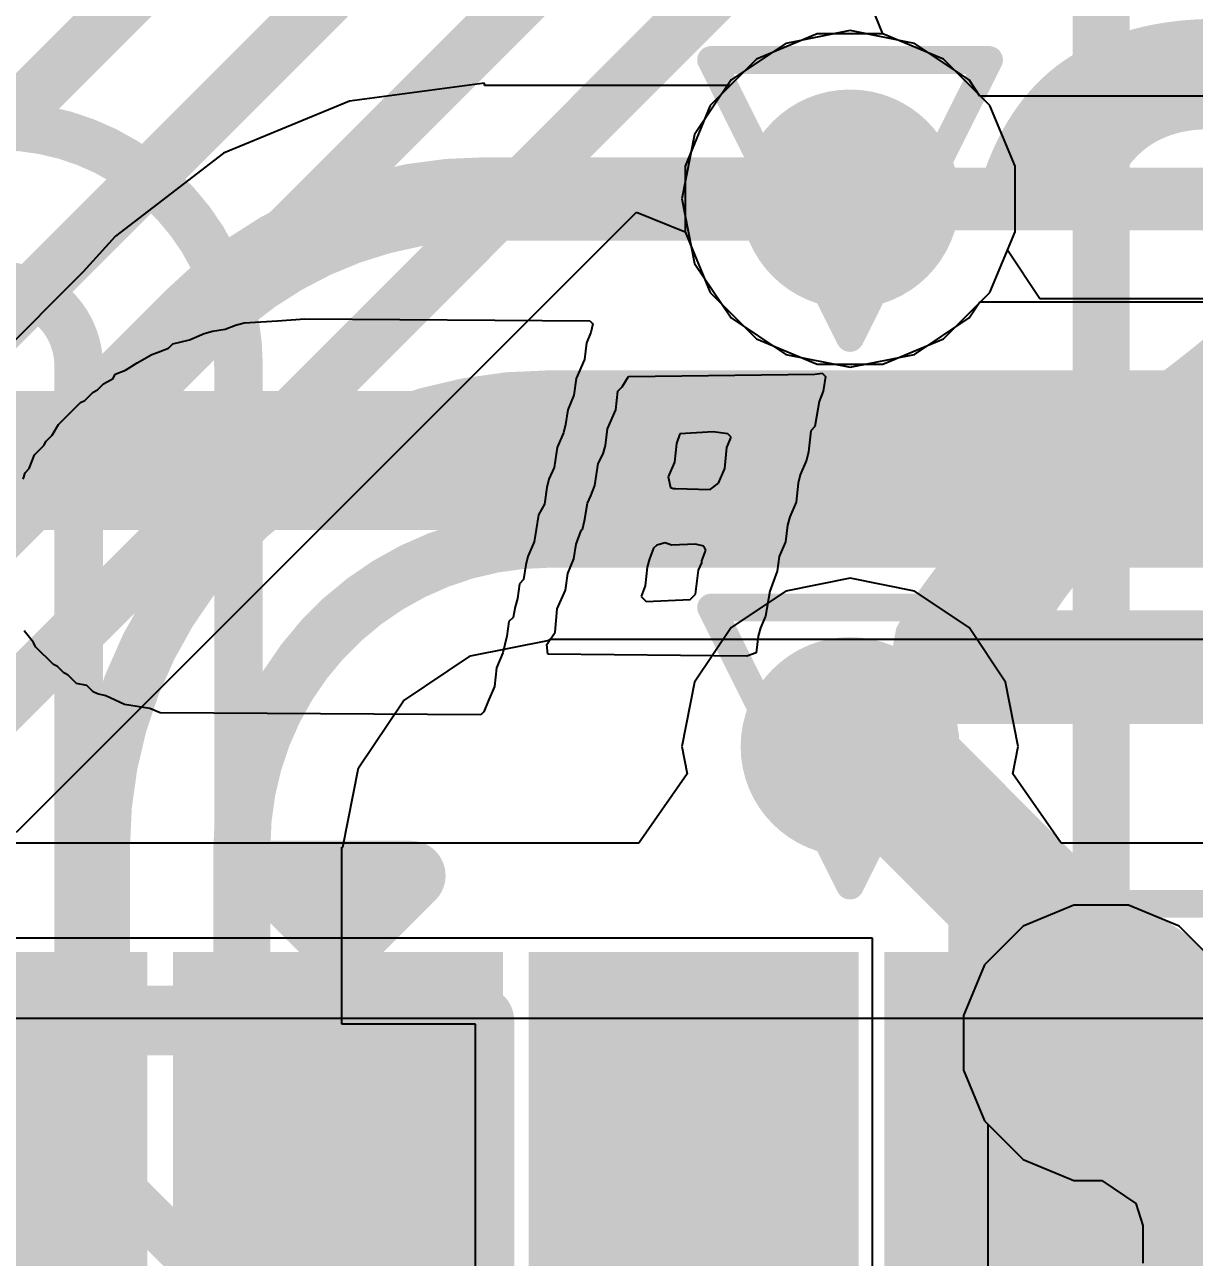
# Model space of a CAD drawing. Header units: inches. Extents: x -6 to 284, y -12 to 154.
# Drawn here: x 48.301 to 50.439, y -7.417 to -5.164 of the extents above; entities that cross this region are included whole.
import ezdxf

# ---------------------------------------------------------------- set-up
doc = ezdxf.new("R2010")
doc.units = ezdxf.units.IN
for name, color, linetype in [('Bottom Layer', 5, 'Continuous'), ('Bottom Overlay', 54, 'Continuous'), ('Bottom Paste', 16, 'Continuous'), ('Bottom Solder', 6, 'Continuous'), ('Drill Drawing', 1, 'Continuous'), ('GND-1', 16, 'Continuous'), ('GND-2', 90, 'Continuous'), ('GND-3', 216, 'Continuous'), ('GND-4', 54, 'Continuous'), ('PWR-1', 156, 'Continuous'), ('PWR-2', 130, 'Continuous'), ('Signal L1', 76, 'Continuous'), ('Signal L2', 6, 'Continuous'), ('Top Layer', 1, 'Continuous'), ('Top Overlay', 2, 'Continuous'), ('Top Paste', 8, 'Continuous'), ('Top Solder', 216, 'Continuous'), ('Via Holes', 16, 'Continuous')]:
    doc.layers.add(name, color=color, linetype=linetype)
doc.styles.add('Arial Rounded MT Bold_Italic', font='', dxfattribs={"height": 0.2})
doc.styles.get('Arial Rounded MT Bold_Italic').set_extended_font_data('Arial Rounded MT Bold', italic=True)

# ---------------------------------------------------------------- blocks, each defined once
blk = doc.blocks.new('0302_B_241')
at = {"layer": 'Bottom Layer'}
for points in [[(-0.4001, 0.45), (-0.1001, 0.45), (-0.1001, 0.15), (-0.4001, 0.15)], [(0.1001, 0.45), (0.4001, 0.45), (0.4001, 0.15), (0.1001, 0.15)], [(-0.4001, -0.15), (-0.1001, -0.15), (-0.1001, -0.45), (-0.4001, -0.45)], [(0.1001, -0.15), (0.4001, -0.15), (0.4001, -0.45), (0.1001, -0.45)]]:
    blk.add_hatch(color=5, dxfattribs=at).paths.add_polyline_path(points)
at = {"layer": 'Bottom Paste'}
for points in [[(-0.4001, 0.45), (-0.1001, 0.45), (-0.1001, 0.15), (-0.4001, 0.15)], [(0.1001, 0.45), (0.4001, 0.45), (0.4001, 0.15), (0.1001, 0.15)], [(-0.4001, -0.15), (-0.1001, -0.15), (-0.1001, -0.45), (-0.4001, -0.45)], [(0.1001, -0.15), (0.4001, -0.15), (0.4001, -0.45), (0.1001, -0.45)]]:
    blk.add_hatch(color=16, dxfattribs=at).paths.add_polyline_path(points)
at = {"layer": 'Bottom Solder'}
for points in [[(-0.4509, 0.5008), (-0.0493, 0.5008), (-0.0493, 0.0992), (-0.4509, 0.0992)], [(0.0493, 0.5008), (0.4509, 0.5008), (0.4509, 0.0992), (0.0493, 0.0992)], [(-0.4509, -0.0992), (-0.0493, -0.0992), (-0.0493, -0.5008), (-0.4509, -0.5008)], [(0.0493, -0.0992), (0.4509, -0.0992), (0.4509, -0.5008), (0.0493, -0.5008)]]:
    blk.add_hatch(color=6, dxfattribs=at).paths.add_polyline_path(points)
at = {"layer": 'Bottom Overlay'}
for points in [[(-0.5334, 0.5842, 0.127, 0.127, 0), (-0.5334, -0.5842, 0.127, 0.127, 0)], [(-0.5334, 0.5842, 0.127, 0.127, 0), (0.5334, 0.5842, 0.127, 0.127, 0)], [(0.5334, 0.5842, 0.127, 0.127, 0), (0.5334, -0.5842, 0.127, 0.127, 0)], [(0.7983, -0.2048, 0.127, 0.127, 0), (0.6713, -0.3318, 0.127, 0.127, 0)], [(0.7983, -0.2048, 0.127, 0.127, 0), (0.7983, -0.4588, 0.127, 0.127, 0)], [(0.6713, -0.3318, 0.127, 0.127, 0), (0.7983, -0.4588, 0.127, 0.127, 0)], [(-0.5334, -0.5842, 0.127, 0.127, 0), (0.5334, -0.5842, 0.127, 0.127, 0)]]:
    blk.add_lwpolyline(points, format="xyseb", dxfattribs=at)
for points in [[(-0.5651, 0.5842, 0.0635, 0.0635, 1), (-0.5016, 0.5842, 0.0635, 0.0635, 1)], [(-0.5651, 0.5842, 0.0635, 0.0635, 1), (-0.5016, 0.5842, 0.0635, 0.0635, 1)], [(0.5016, 0.5842, 0.0635, 0.0635, 1), (0.5651, 0.5842, 0.0635, 0.0635, 1)], [(0.5016, 0.5842, 0.0635, 0.0635, 1), (0.5651, 0.5842, 0.0635, 0.0635, 1)], [(0.7666, -0.2048, 0.0635, 0.0635, 1), (0.8301, -0.2048, 0.0635, 0.0635, 1)], [(0.7666, -0.2048, 0.0635, 0.0635, 1), (0.8301, -0.2048, 0.0635, 0.0635, 1)], [(0.6396, -0.3318, 0.0635, 0.0635, 1), (0.7031, -0.3318, 0.0635, 0.0635, 1)], [(0.6396, -0.3318, 0.0635, 0.0635, 1), (0.7031, -0.3318, 0.0635, 0.0635, 1)], [(0.7666, -0.4588, 0.0635, 0.0635, 1), (0.8301, -0.4588, 0.0635, 0.0635, 1)], [(0.7666, -0.4588, 0.0635, 0.0635, 1), (0.8301, -0.4588, 0.0635, 0.0635, 1)], [(-0.5651, -0.5842, 0.0635, 0.0635, 1), (-0.5016, -0.5842, 0.0635, 0.0635, 1)], [(-0.5651, -0.5842, 0.0635, 0.0635, 1), (-0.5016, -0.5842, 0.0635, 0.0635, 1)], [(0.5016, -0.5842, 0.0635, 0.0635, 1), (0.5651, -0.5842, 0.0635, 0.0635, 1)], [(0.5016, -0.5842, 0.0635, 0.0635, 1), (0.5651, -0.5842, 0.0635, 0.0635, 1)]]:
    blk.add_lwpolyline(points, format="xyseb", close=True, dxfattribs=at)
blk = doc.blocks.new('10118192_0001LF__249')
at = {"layer": 'Top Layer'}
for points in [[(-1.1, -2.0125), (-1.5, -2.0125), (-1.5, -0.6625), (-1.1, -0.6625)], [(-0.45, -2.0125), (-0.85, -2.0125), (-0.85, -0.6625), (-0.45, -0.6625)], [(0.2, -2.0125), (-0.2, -2.0125), (-0.2, -0.6625), (0.2, -0.6625)], [(0.85, -2.0125), (0.45, -2.0125), (0.45, -0.6625), (0.85, -0.6625)]]:
    blk.add_hatch(color=1, dxfattribs=at).paths.add_polyline_path(points)
at = {"layer": 'Top Paste'}
for points in [[(-1.1, -2.0125), (-1.5, -2.0125), (-1.5, -0.6625), (-1.1, -0.6625)], [(-0.45, -2.0125), (-0.85, -2.0125), (-0.85, -0.6625), (-0.45, -0.6625)], [(0.2, -2.0125), (-0.2, -2.0125), (-0.2, -0.6625), (0.2, -0.6625)], [(0.85, -2.0125), (0.45, -2.0125), (0.45, -0.6625), (0.85, -0.6625)]]:
    blk.add_hatch(color=8, dxfattribs=at).paths.add_polyline_path(points)
at = {"layer": 'Top Solder'}
for points in [[(-0.9984, -2.1141), (-1.6016, -2.1141), (-1.6016, -0.5609), (-0.9984, -0.5609)], [(-0.3484, -2.1141), (-0.9516, -2.1141), (-0.9516, -0.5609), (-0.3484, -0.5609)], [(0.3016, -2.1141), (-0.3016, -2.1141), (-0.3016, -0.5609), (0.3016, -0.5609)], [(0.9516, -2.1141), (0.3484, -2.1141), (0.3484, -0.5609), (0.9516, -0.5609)]]:
    blk.add_hatch(color=216, dxfattribs=at).paths.add_polyline_path(points)

msp = doc.modelspace()

# ---------------------------------------------------------------- hatches: boundary and pattern name
at = {"layer": 'Bottom Layer'}
h = msp.add_hatch(color=5, dxfattribs=at)
edge = h.paths.add_edge_path()
edge.add_arc((49.8098, -5.4829), 0.2, 0, 360)
h = msp.add_hatch(color=5, dxfattribs=at)
edge = h.paths.add_edge_path()
edge.add_arc((49.8098, -6.4835), 0.2, 0, 360)
h = msp.add_hatch(color=5, dxfattribs=at)
edge = h.paths.add_edge_path()
edge.add_arc((50.2687, -7.0248), 0.15, 0, 360)
at = {"layer": 'Bottom Solder'}
h = msp.add_hatch(color=6, dxfattribs=at)
edge = h.paths.add_edge_path()
edge.add_arc((50.2687, -7.0248), 0.2516, 0, 360)
h = msp.add_hatch(color=6, dxfattribs=at)
edge = h.paths.add_edge_path()
edge.add_arc((50.5965, -7.3772), 0.2516, 0, 360)
at = {"layer": 'GND-1'}
h = msp.add_hatch(color=16, dxfattribs=at)
edge = h.paths.add_edge_path()
edge.add_arc((49.8098, -5.4829), 0.2, 0, 360)
h = msp.add_hatch(color=16, dxfattribs=at)
edge = h.paths.add_edge_path()
edge.add_arc((49.8098, -6.4835), 0.2, 0, 360)
at = {"layer": 'GND-2'}
h = msp.add_hatch(color=90, dxfattribs=at)
edge = h.paths.add_edge_path()
edge.add_arc((49.8098, -5.4829), 0.2, 0, 360)
h = msp.add_hatch(color=90, dxfattribs=at)
edge = h.paths.add_edge_path()
edge.add_arc((49.8098, -6.4835), 0.2, 0, 360)
at = {"layer": 'GND-3'}
h = msp.add_hatch(color=216, dxfattribs=at)
edge = h.paths.add_edge_path()
edge.add_arc((49.8098, -5.4829), 0.2, 0, 360)
h = msp.add_hatch(color=216, dxfattribs=at)
edge = h.paths.add_edge_path()
edge.add_arc((49.8098, -6.4835), 0.2, 0, 360)
at = {"layer": 'GND-4'}
h = msp.add_hatch(color=54, dxfattribs=at)
edge = h.paths.add_edge_path()
edge.add_arc((49.8098, -5.4829), 0.2, 0, 360)
h = msp.add_hatch(color=54, dxfattribs=at)
edge = h.paths.add_edge_path()
edge.add_arc((49.8098, -6.4835), 0.2, 0, 360)
h = msp.add_hatch(color=54, dxfattribs=at)
edge = h.paths.add_edge_path()
edge.add_arc((50.2687, -7.0248), 0.15, 0, 360)
at = {"layer": 'PWR-1'}
h = msp.add_hatch(color=156, dxfattribs=at)
edge = h.paths.add_edge_path()
edge.add_arc((49.8098, -5.4829), 0.2, 0, 360)
h = msp.add_hatch(color=156, dxfattribs=at)
edge = h.paths.add_edge_path()
edge.add_arc((49.8098, -6.4835), 0.2, 0, 360)
at = {"layer": 'PWR-2'}
h = msp.add_hatch(color=130, dxfattribs=at)
edge = h.paths.add_edge_path()
edge.add_arc((49.8098, -5.4829), 0.2, 0, 360)
h = msp.add_hatch(color=130, dxfattribs=at)
edge = h.paths.add_edge_path()
edge.add_arc((49.8098, -6.4835), 0.2, 0, 360)
at = {"layer": 'Signal L1'}
h = msp.add_hatch(color=76, dxfattribs=at)
edge = h.paths.add_edge_path()
edge.add_arc((49.8098, -5.4829), 0.2, 0, 360)
h = msp.add_hatch(color=76, dxfattribs=at)
edge = h.paths.add_edge_path()
edge.add_arc((49.8098, -6.4835), 0.2, 0, 360)
at = {"layer": 'Signal L2'}
h = msp.add_hatch(color=6, dxfattribs=at)
edge = h.paths.add_edge_path()
edge.add_arc((49.8098, -5.4829), 0.2, 0, 360)
h = msp.add_hatch(color=6, dxfattribs=at)
edge = h.paths.add_edge_path()
edge.add_arc((49.8098, -6.4835), 0.2, 0, 360)
h = msp.add_hatch(color=6, dxfattribs=at)
edge = h.paths.add_edge_path()
edge.add_arc((50.2687, -7.0248), 0.15, 0, 360)
at = {"layer": 'Top Layer'}
h = msp.add_hatch(color=1, dxfattribs=at)
edge = h.paths.add_edge_path()
edge.add_arc((49.8098, -5.4829), 0.2, 0, 360)
h = msp.add_hatch(color=1, dxfattribs=at)
edge = h.paths.add_edge_path()
edge.add_arc((49.8098, -6.4835), 0.2, 0, 360)
at = {"layer": 'Via Holes'}
h = msp.add_hatch(color=7, dxfattribs=at)
edge = h.paths.add_edge_path()
edge.add_arc((49.8098, -5.4829), 0.1, 0, 360)
h = msp.add_hatch(color=7, dxfattribs=at)
edge = h.paths.add_edge_path()
edge.add_arc((49.8098, -6.4835), 0.1, 0, 360)
h = msp.add_hatch(color=7, dxfattribs=at)
edge = h.paths.add_edge_path()
edge.add_arc((50.2687, -7.0248), 0.075, 0, 360)

# ---------------------------------------------------------------- linework, layer by layer
at = {"layer": 'Bottom Layer'}
for p, q in [((49.7498, -5.1813), (49.6389, -5.2273)), ((49.8698, -5.1813), (49.7498, -5.1813)), ((49.9806, -5.2273), (49.8698, -5.1813)), ((49.6389, -5.2273), (49.5904, -5.2758)), ((50.0654, -5.3121), (49.9806, -5.2273)), ((49.1417, -5.2716), (48.8948, -5.3041)), ((49.1417, -5.2758), (49.1417, -5.2716)), ((49.5904, -5.2758), (49.1417, -5.2758)), ((48.8948, -5.3041), (48.6647, -5.3994)), ((50.1114, -5.423), (50.0654, -5.3121)), ((48.6647, -5.3994), (48.5353, -5.4987)), ((50.1114, -5.5429), (50.1114, -5.423)), ((48.5353, -5.4987), (48.4672, -5.551)), ((48.4666, -5.5517), (48.4078, -5.6162)), ((48.4672, -5.551), (48.4666, -5.5517)), ((50.0974, -5.5765), (50.1114, -5.5429)), ((50.1568, -5.6654), (50.0974, -5.5765)), ((48.4078, -5.6162), (48.0293, -5.9948)), ((52.5296, -5.6654), (50.1568, -5.6654)), ((49.116, -6.3178), (49.2607, -6.2891)), ((49.2607, -6.2891), (49.2607, -6.2871)), ((49.2607, -6.2871), (52.4661, -6.2871)), ((48.9934, -6.3998), (49.116, -6.3178)), ((48.9115, -6.5224), (48.9934, -6.3998)), ((48.8827, -6.667), (48.9115, -6.5224)), ((48.8808, -6.9904), (48.8808, -6.667)), ((48.8808, -6.667), (48.8827, -6.667)), ((50.2186, -6.7732), (50.1262, -6.8115)), ((50.3187, -6.7732), (50.2186, -6.7732)), ((50.4112, -6.8115), (50.3187, -6.7732)), ((50.1262, -6.8115), (50.0554, -6.8823)), ((50.482, -6.8823), (50.4112, -6.8115)), ((50.0554, -6.8823), (50.0171, -6.9748)), ((50.0171, -6.9748), (50.0171, -7.0749)), ((49.1252, -6.9904), (48.8808, -6.9904)), ((49.1252, -8.0445), (49.1252, -6.9904)), ((50.0171, -7.0749), (50.0554, -7.1673)), ((50.0554, -7.1673), (50.0615, -7.1735)), ((50.0615, -7.1735), (50.0615, -10.2876))]:
    msp.add_line(p, q, dxfattribs=at)
for points in [[(48.6161, -5.7009, 0.1524, 0.1524, -0.199146), (49.1417, -5.4829, 0.1524, 0.1524, 0)], [(49.1417, -5.4829, 0.1524, 0.1524, 0), (49.8098, -5.4829, 0.1524, 0.1524, 0)], [(48.0928, -6.2242, 0.1524, 0.1524, 0), (48.6161, -5.7009, 0.1524, 0.1524, 0)], [(48.4416, -6.667, 0.1041, 0.1041, -0.414214), (49.2607, -5.848, 0.1041, 0.1041, 0)], [(49.2607, -5.848, 0.1041, 0.1041, 0), (52.5296, -5.848, 0.1041, 0.1041, 0)], [(48.6982, -6.667, 0.1041, 0.1041, -0.414214), (49.2607, -6.1046, 0.1041, 0.1041, 0)], [(49.2607, -6.1046, 0.1041, 0.1041, 0), (52.5296, -6.1046, 0.1041, 0.1041, 0)], [(48.4416, -7.074, 0.1041, 0.1041, 0), (48.4416, -6.667, 0.1041, 0.1041, 0)], [(48.6982, -7.1174, 0.1041, 0.1041, 0), (48.6982, -6.667, 0.1041, 0.1041, 0)], [(50.2687, -10.2876, 0.1524, 0.1524, 0), (50.2687, -7.0248, 0.1524, 0.1524, 0)], [(48.4416, -7.074, 0.1041, 0.1041, -0.414214), (48.2482, -7.2674, 0.1041, 0.1041, 0)], [(48.8482, -7.2674, 0.1041, 0.1041, -0.414214), (48.6982, -7.1174, 0.1041, 0.1041, 0)]]:
    msp.add_lwpolyline(points, format="xyseb", dxfattribs=at)
for points in [[(49.1036, -5.4829, 0.0762, 0.0762, 1), (49.1798, -5.4829, 0.0762, 0.0762, 1)], [(49.1036, -5.4829, 0.0762, 0.0762, 1), (49.1798, -5.4829, 0.0762, 0.0762, 1)], [(49.7717, -5.4829, 0.0762, 0.0762, 1), (49.8479, -5.4829, 0.0762, 0.0762, 1)], [(48.578, -5.7009, 0.0762, 0.0762, 1), (48.6542, -5.7009, 0.0762, 0.0762, 1)], [(48.578, -5.7009, 0.0762, 0.0762, 1), (48.6542, -5.7009, 0.0762, 0.0762, 1)], [(49.2346, -5.848, 0.0521, 0.0521, 1), (49.2867, -5.848, 0.0521, 0.0521, 1)], [(49.2346, -5.848, 0.0521, 0.0521, 1), (49.2867, -5.848, 0.0521, 0.0521, 1)], [(49.2346, -6.1046, 0.0521, 0.0521, 1), (49.2867, -6.1046, 0.0521, 0.0521, 1)], [(49.2346, -6.1046, 0.0521, 0.0521, 1), (49.2867, -6.1046, 0.0521, 0.0521, 1)], [(48.4156, -6.667, 0.0521, 0.0521, 1), (48.4677, -6.667, 0.0521, 0.0521, 1)], [(48.4156, -6.667, 0.0521, 0.0521, 1), (48.4677, -6.667, 0.0521, 0.0521, 1)], [(48.6722, -6.667, 0.0521, 0.0521, 1), (48.7242, -6.667, 0.0521, 0.0521, 1)], [(48.6722, -6.667, 0.0521, 0.0521, 1), (48.7242, -6.667, 0.0521, 0.0521, 1)], [(50.2306, -7.0248, 0.0762, 0.0762, 1), (50.3068, -7.0248, 0.0762, 0.0762, 1)], [(48.4156, -7.074, 0.0521, 0.0521, 1), (48.4677, -7.074, 0.0521, 0.0521, 1)], [(48.4156, -7.074, 0.0521, 0.0521, 1), (48.4677, -7.074, 0.0521, 0.0521, 1)], [(48.6722, -7.1174, 0.0521, 0.0521, 1), (48.7242, -7.1174, 0.0521, 0.0521, 1)], [(48.6722, -7.1174, 0.0521, 0.0521, 1), (48.7242, -7.1174, 0.0521, 0.0521, 1)], [(48.8222, -7.2674, 0.0521, 0.0521, 1), (48.8742, -7.2674, 0.0521, 0.0521, 1)]]:
    msp.add_lwpolyline(points, format="xyseb", close=True, dxfattribs=at)
at = {"layer": 'Drill Drawing'}
for points in [[(49.5558, -5.2289, 0.0508, 0.0508, 0), (50.0638, -5.2289, 0.0508, 0.0508, 0)], [(49.5558, -5.2289, 0.0508, 0.0508, 0), (49.8098, -5.7369, 0.0508, 0.0508, 0)], [(49.8098, -5.7369, 0.0508, 0.0508, 0), (50.0638, -5.2289, 0.0508, 0.0508, 0)], [(49.5558, -6.2295, 0.0508, 0.0508, 0), (50.0638, -6.2295, 0.0508, 0.0508, 0)], [(49.5558, -6.2295, 0.0508, 0.0508, 0), (49.8098, -6.7375, 0.0508, 0.0508, 0)], [(49.8098, -6.7375, 0.0508, 0.0508, 0), (50.0638, -6.2295, 0.0508, 0.0508, 0)], [(50.0147, -6.7708, 0.0508, 0.0508, 0), (50.5227, -6.7708, 0.0508, 0.0508, 0)], [(50.0147, -7.2788, 0.0508, 0.0508, 0), (50.0147, -6.7708, 0.0508, 0.0508, 0)], [(50.3425, -7.1232, 0.0508, 0.0508, 0), (50.8505, -7.1232, 0.0508, 0.0508, 0)], [(50.3425, -7.6312, 0.0508, 0.0508, 0), (50.3425, -7.1232, 0.0508, 0.0508, 0)], [(50.0147, -7.2788, 0.0508, 0.0508, 0), (50.5227, -7.2788, 0.0508, 0.0508, 0)]]:
    msp.add_lwpolyline(points, format="xyseb", dxfattribs=at)
for points in [[(49.5431, -5.2289, 0.0254, 0.0254, 1), (49.5685, -5.2289, 0.0254, 0.0254, 1)], [(49.5431, -5.2289, 0.0254, 0.0254, 1), (49.5685, -5.2289, 0.0254, 0.0254, 1)], [(50.0511, -5.2289, 0.0254, 0.0254, 1), (50.0765, -5.2289, 0.0254, 0.0254, 1)], [(50.0511, -5.2289, 0.0254, 0.0254, 1), (50.0765, -5.2289, 0.0254, 0.0254, 1)], [(49.7971, -5.7369, 0.0254, 0.0254, 1), (49.8225, -5.7369, 0.0254, 0.0254, 1)], [(49.7971, -5.7369, 0.0254, 0.0254, 1), (49.8225, -5.7369, 0.0254, 0.0254, 1)], [(49.5431, -6.2295, 0.0254, 0.0254, 1), (49.5685, -6.2295, 0.0254, 0.0254, 1)], [(49.5431, -6.2295, 0.0254, 0.0254, 1), (49.5685, -6.2295, 0.0254, 0.0254, 1)], [(50.0511, -6.2295, 0.0254, 0.0254, 1), (50.0765, -6.2295, 0.0254, 0.0254, 1)], [(50.0511, -6.2295, 0.0254, 0.0254, 1), (50.0765, -6.2295, 0.0254, 0.0254, 1)], [(49.7971, -6.7375, 0.0254, 0.0254, 1), (49.8225, -6.7375, 0.0254, 0.0254, 1)], [(49.7971, -6.7375, 0.0254, 0.0254, 1), (49.8225, -6.7375, 0.0254, 0.0254, 1)], [(50.002, -6.7708, 0.0254, 0.0254, 1), (50.0274, -6.7708, 0.0254, 0.0254, 1)], [(50.002, -6.7708, 0.0254, 0.0254, 1), (50.0274, -6.7708, 0.0254, 0.0254, 1)], [(50.3298, -7.1232, 0.0254, 0.0254, 1), (50.3552, -7.1232, 0.0254, 0.0254, 1)], [(50.3298, -7.1232, 0.0254, 0.0254, 1), (50.3552, -7.1232, 0.0254, 0.0254, 1)], [(50.002, -7.2788, 0.0254, 0.0254, 1), (50.0274, -7.2788, 0.0254, 0.0254, 1)], [(50.002, -7.2788, 0.0254, 0.0254, 1), (50.0274, -7.2788, 0.0254, 0.0254, 1)]]:
    msp.add_lwpolyline(points, format="xyseb", close=True, dxfattribs=at)
at = {"layer": 'GND-1'}
for p, q in [((49.7498, -5.1813), (49.6389, -5.2273)), ((49.8698, -5.1813), (49.7498, -5.1813)), ((49.9806, -5.2273), (49.8698, -5.1813)), ((49.6389, -5.2273), (49.5541, -5.3121)), ((50.0654, -5.3121), (49.9806, -5.2273)), ((49.5541, -5.3121), (49.5082, -5.423)), ((50.1114, -5.423), (50.0654, -5.3121)), ((49.5082, -5.423), (49.5082, -5.5429)), ((50.1114, -5.5429), (50.1114, -5.423)), ((49.5082, -5.5429), (49.5541, -5.6538)), ((50.0654, -5.6538), (50.1114, -5.5429)), ((49.5541, -5.6538), (49.6389, -5.7386)), ((49.9806, -5.7386), (50.0654, -5.6538)), ((49.6389, -5.7386), (49.7498, -5.7845)), ((49.8698, -5.7845), (49.9806, -5.7386)), ((49.7498, -5.7845), (49.8698, -5.7845))]:
    msp.add_line(p, q, dxfattribs=at)
at = {"layer": 'GND-2'}
for p, q in [((49.7498, -5.1813), (49.6389, -5.2273)), ((49.8698, -5.1813), (49.7498, -5.1813)), ((49.9806, -5.2273), (49.8698, -5.1813)), ((49.6389, -5.2273), (49.5541, -5.3121)), ((50.0654, -5.3121), (49.9806, -5.2273)), ((49.5541, -5.3121), (49.5082, -5.423)), ((50.1114, -5.423), (50.0654, -5.3121)), ((49.5082, -5.423), (49.5082, -5.5429)), ((50.1114, -5.5429), (50.1114, -5.423)), ((49.5082, -5.5429), (49.5541, -5.6538)), ((50.0654, -5.6538), (50.1114, -5.5429)), ((49.5541, -5.6538), (49.6389, -5.7386)), ((49.9806, -5.7386), (50.0654, -5.6538)), ((49.6389, -5.7386), (49.7498, -5.7845)), ((49.8698, -5.7845), (49.9806, -5.7386)), ((49.7498, -5.7845), (49.8698, -5.7845))]:
    msp.add_line(p, q, dxfattribs=at)
at = {"layer": 'GND-3'}
for p, q in [((49.7498, -5.1813), (49.6389, -5.2273)), ((49.8698, -5.1813), (49.7498, -5.1813)), ((49.9806, -5.2273), (49.8698, -5.1813)), ((49.6389, -5.2273), (49.5541, -5.3121)), ((50.0654, -5.3121), (49.9806, -5.2273)), ((49.5541, -5.3121), (49.5082, -5.423)), ((50.1114, -5.423), (50.0654, -5.3121)), ((49.5082, -5.423), (49.5082, -5.5429)), ((50.1114, -5.5429), (50.1114, -5.423)), ((49.5082, -5.5429), (49.5541, -5.6538)), ((50.0654, -5.6538), (50.1114, -5.5429)), ((49.5541, -5.6538), (49.6389, -5.7386)), ((49.9806, -5.7386), (50.0654, -5.6538)), ((49.6389, -5.7386), (49.7498, -5.7845)), ((49.8698, -5.7845), (49.9806, -5.7386)), ((49.7498, -5.7845), (49.8698, -5.7845))]:
    msp.add_line(p, q, dxfattribs=at)
at = {"layer": 'GND-4'}
for p, q in [((49.7498, -5.1813), (49.6389, -5.2273)), ((49.8698, -5.1813), (49.7498, -5.1813)), ((49.9806, -5.2273), (49.8698, -5.1813)), ((49.6389, -5.2273), (49.5541, -5.3121)), ((50.0654, -5.3121), (49.9806, -5.2273)), ((49.5541, -5.3121), (49.5082, -5.423)), ((50.1114, -5.423), (50.0654, -5.3121)), ((49.5082, -5.423), (49.5082, -5.5429)), ((50.1114, -5.5429), (50.1114, -5.423)), ((49.5082, -5.5429), (49.5541, -5.6538)), ((50.0654, -5.6538), (50.1114, -5.5429)), ((49.5541, -5.6538), (49.6389, -5.7386)), ((49.9806, -5.7386), (50.0654, -5.6538)), ((49.6389, -5.7386), (49.7498, -5.7845)), ((49.8698, -5.7845), (49.9806, -5.7386)), ((49.7498, -5.7845), (49.8698, -5.7845)), ((50.2186, -6.7732), (50.1262, -6.8115)), ((50.3187, -6.7732), (50.2186, -6.7732)), ((50.4112, -6.8115), (50.3187, -6.7732)), ((50.1262, -6.8115), (50.0554, -6.8823)), ((50.482, -6.8823), (50.4112, -6.8115)), ((50.0554, -6.8823), (50.0171, -6.9748)), ((50.0171, -6.9748), (50.0171, -7.0749)), ((50.0171, -7.0749), (50.0554, -7.1673)), ((50.0554, -7.1673), (50.1262, -7.2381)), ((50.1262, -7.2381), (50.2186, -7.2764)), ((50.2186, -7.2764), (50.2697, -7.2764)), ((50.2697, -7.2764), (50.3322, -7.3186)), ((50.3322, -7.3186), (50.3449, -7.3586)), ((50.3449, -7.3586), (50.3449, -7.4273))]:
    msp.add_line(p, q, dxfattribs=at)
at = {"layer": 'PWR-1'}
for p, q in [((49.8098, -5.1754), (49.6921, -5.1988)), ((49.9274, -5.1988), (49.8098, -5.1754)), ((49.6921, -5.1988), (49.5923, -5.2655)), ((50.0272, -5.2655), (49.9274, -5.1988)), ((49.5923, -5.2655), (49.5257, -5.3653)), ((50.047, -5.2952), (50.0272, -5.2655)), ((54.6357, -5.2952), (50.047, -5.2952)), ((49.5257, -5.3653), (49.5023, -5.4829)), ((49.5023, -5.4829), (49.5257, -5.6006)), ((49.5257, -5.6006), (49.5923, -5.7004)), ((50.0272, -5.7004), (50.047, -5.6707)), ((50.047, -5.6707), (54.5579, -5.6707)), ((49.5923, -5.7004), (49.6921, -5.767)), ((49.9274, -5.767), (50.0272, -5.7004)), ((49.6921, -5.767), (49.8098, -5.7905)), ((49.8098, -5.7905), (49.9274, -5.767)), ((49.8098, -6.176), (49.6921, -6.1994)), ((49.9274, -6.1994), (49.8098, -6.176)), ((49.6921, -6.1994), (49.5923, -6.266)), ((50.0272, -6.266), (49.9274, -6.1994)), ((49.5923, -6.266), (49.5257, -6.3658)), ((50.0939, -6.3658), (50.0272, -6.266)), ((49.5257, -6.3658), (49.5023, -6.4835)), ((50.1173, -6.4835), (50.0939, -6.3658)), ((49.5023, -6.4835), (49.5121, -6.5331)), ((50.1074, -6.5331), (50.1173, -6.4835)), ((49.5121, -6.5331), (49.4239, -6.6601)), ((50.1956, -6.6601), (50.1074, -6.5331)), ((49.4239, -6.6601), (46.6329, -6.6601)), ((51.2745, -6.6601), (50.1956, -6.6601)), ((46.5535, -6.9798), (53.9573, -6.9798))]:
    msp.add_line(p, q, dxfattribs=at)
msp.add_lwpolyline([(49.8098, -5.4829, 0.1143, 0.1143, 0), (54.6357, -5.4829, 0.1143, 0.1143, 0)], format="xyseb", dxfattribs=at)
msp.add_lwpolyline([(49.7812, -5.4829, 0.0571, 0.0571, 1), (49.8383, -5.4829, 0.0571, 0.0571, 1)], format="xyseb", close=True, dxfattribs=at)
at = {"layer": 'Signal L1'}
msp.add_lwpolyline([(42.5739, -5.9608, 0.254, 0.254, 0), (52.8804, -5.9608, 0.254, 0.254, 0)], format="xyseb", dxfattribs=at)
at = {"layer": 'Signal L2'}
for points in [[(50.2687, -7.0248, 0.1041, 0.1041, 0), (50.2687, 2.3178, 0.1041, 0.1041, 0)], [(48.2538, -5.3494, 0.0889, 0.0889, -0.414214), (48.692, -5.7875, 0.0889, 0.0889, 0)], [(48.2538, -5.6415, 0.0889, 0.0889, -0.414214), (48.3999, -5.7875, 0.0889, 0.0889, 0)], [(48.3999, -7.2149, 0.0889, 0.0889, 0), (48.3999, -5.7875, 0.0889, 0.0889, 0)], [(48.692, -5.978, 0.0889, 0.0889, 0), (48.692, -5.7875, 0.0889, 0.0889, 0)], [(48.692, -7.0939, 0.0889, 0.0889, 0), (48.692, -5.978, 0.0889, 0.0889, 0)], [(48.692, -7.0939, 0.0889, 0.0889, 0), (50.1037, -8.5057, 0.0889, 0.0889, 0)], [(48.3999, -7.2149, 0.0889, 0.0889, 0), (48.5137, -7.3288, 0.0889, 0.0889, 0)], [(48.5137, -7.3288, 0.0889, 0.0889, 0), (48.5452, -7.3602, 0.0889, 0.0889, 0)], [(48.5452, -7.3602, 0.0889, 0.0889, 0), (48.8044, -7.6195, 0.0889, 0.0889, 0)]]:
    msp.add_lwpolyline(points, format="xyseb", dxfattribs=at)
for points in [[(48.3776, -5.7875, 0.0445, 0.0445, 1), (48.4221, -5.7875, 0.0445, 0.0445, 1)], [(48.3776, -5.7875, 0.0445, 0.0445, 1), (48.4221, -5.7875, 0.0445, 0.0445, 1)], [(48.6697, -5.7875, 0.0445, 0.0445, 1), (48.7142, -5.7875, 0.0445, 0.0445, 1)], [(48.6697, -5.7875, 0.0445, 0.0445, 1), (48.7142, -5.7875, 0.0445, 0.0445, 1)], [(48.6697, -5.978, 0.0445, 0.0445, 1), (48.7142, -5.978, 0.0445, 0.0445, 1)], [(48.6697, -5.978, 0.0445, 0.0445, 1), (48.7142, -5.978, 0.0445, 0.0445, 1)], [(50.2427, -7.0248, 0.0521, 0.0521, 1), (50.2947, -7.0248, 0.0521, 0.0521, 1)], [(48.6697, -7.0939, 0.0445, 0.0445, 1), (48.7142, -7.0939, 0.0445, 0.0445, 1)], [(48.6697, -7.0939, 0.0445, 0.0445, 1), (48.7142, -7.0939, 0.0445, 0.0445, 1)], [(48.3776, -7.2149, 0.0445, 0.0445, 1), (48.4221, -7.2149, 0.0445, 0.0445, 1)], [(48.3776, -7.2149, 0.0445, 0.0445, 1), (48.4221, -7.2149, 0.0445, 0.0445, 1)], [(48.4915, -7.3288, 0.0445, 0.0445, 1), (48.536, -7.3288, 0.0445, 0.0445, 1)], [(48.4915, -7.3288, 0.0445, 0.0445, 1), (48.536, -7.3288, 0.0445, 0.0445, 1)], [(48.5229, -7.3602, 0.0445, 0.0445, 1), (48.5674, -7.3602, 0.0445, 0.0445, 1)], [(48.5229, -7.3602, 0.0445, 0.0445, 1), (48.5674, -7.3602, 0.0445, 0.0445, 1)]]:
    msp.add_lwpolyline(points, format="xyseb", close=True, dxfattribs=at)
at = {"layer": 'Top Layer'}
for p, q in [((49.8698, -5.1813), (49.8339, -5.0924)), ((49.9806, -5.2273), (49.8698, -5.1813)), ((50.0654, -5.3121), (49.9806, -5.2273)), ((50.1114, -5.423), (50.0654, -5.3121)), ((50.1114, -5.5429), (50.1114, -5.423)), ((48.2864, -6.64), (49.4193, -5.5071)), ((49.4193, -5.5071), (49.5082, -5.5429)), ((49.5082, -5.5429), (49.5541, -5.6538)), ((50.0654, -5.6538), (50.1114, -5.5429)), ((49.5541, -5.6538), (49.6389, -5.7386)), ((49.9806, -5.7386), (50.0654, -5.6538)), ((49.6389, -5.7386), (49.7498, -5.7845)), ((49.8698, -5.7845), (49.9806, -5.7386)), ((49.7498, -5.7845), (49.8698, -5.7845)), ((49.851, -6.8334), (47.247, -6.8334)), ((49.851, -8.4374), (49.851, -6.8334))]:
    msp.add_line(p, q, dxfattribs=at)
for points in [[(47.8769, -5.7334, 0.1016, 0.1016, 0), (49.1028, -4.5075, 0.1016, 0.1016, 0)], [(47.953, -6.0165, 0.1016, 0.1016, 0), (49.3568, -4.6127, 0.1016, 0.1016, 0)], [(48.0582, -6.2705, 0.1016, 0.1016, 0), (49.6108, -4.7179, 0.1016, 0.1016, 0)], [(48.1582, -6.5118, 0.1016, 0.1016, 0), (49.8521, -4.8179, 0.1016, 0.1016, 0)], [(49.8098, -6.4835, 0.254, 0.254, 0), (49.8432, -6.4835, 0.254, 0.254, 0)], [(49.8432, -6.4835, 0.254, 0.254, 0), (50.1317, -6.772, 0.254, 0.254, 0)], [(50.1317, -7.5931, 0.254, 0.254, 0), (50.1317, -6.772, 0.254, 0.254, 0)]]:
    msp.add_lwpolyline(points, format="xyseb", dxfattribs=at)
for points in [[(49.7463, -6.4835, 0.127, 0.127, 1), (49.8733, -6.4835, 0.127, 0.127, 1)], [(49.7797, -6.4835, 0.127, 0.127, 1), (49.9067, -6.4835, 0.127, 0.127, 1)], [(49.7797, -6.4835, 0.127, 0.127, 1), (49.9067, -6.4835, 0.127, 0.127, 1)], [(50.0682, -6.772, 0.127, 0.127, 1), (50.1952, -6.772, 0.127, 0.127, 1)], [(50.0682, -6.772, 0.127, 0.127, 1), (50.1952, -6.772, 0.127, 0.127, 1)]]:
    msp.add_lwpolyline(points, format="xyseb", close=True, dxfattribs=at)
at = {"layer": 'Top Overlay'}
for p, q in [((48.6446, -5.7247), (48.6676, -5.7209)), ((48.6676, -5.7209), (48.6867, -5.7132)), ((48.6867, -5.7132), (48.7021, -5.7094)), ((48.7021, -5.7094), (48.7633, -5.7056)), ((48.7633, -5.7056), (48.8131, -5.7017)), ((48.8131, -5.7017), (49.3339, -5.7056)), ((49.3339, -5.7056), (49.3396, -5.7113)), ((49.3396, -5.7113), (49.3358, -5.7266)), ((48.5719, -5.7477), (48.6025, -5.74)), ((48.6025, -5.74), (48.6293, -5.7285)), ((48.6293, -5.7285), (48.6446, -5.7247)), ((49.3358, -5.7266), (49.3281, -5.7458)), ((48.5336, -5.7668), (48.5451, -5.763)), ((48.5451, -5.763), (48.5642, -5.7553)), ((48.5642, -5.7553), (48.5719, -5.7477)), ((49.3281, -5.7458), (49.3243, -5.7764)), ((48.4857, -5.7956), (48.5068, -5.7821)), ((48.5068, -5.7821), (48.5336, -5.7668)), ((49.3243, -5.7764), (49.309, -5.8109)), ((48.4455, -5.8204), (48.4627, -5.8109)), ((48.4627, -5.8109), (48.4666, -5.8032)), ((48.4666, -5.8032), (48.4857, -5.7956)), ((49.309, -5.8109), (49.3051, -5.8415)), ((49.3932, -5.8262), (49.4047, -5.807)), ((49.4047, -5.807), (49.7455, -5.8032)), ((49.7455, -5.8032), (49.7589, -5.8013)), ((49.7589, -5.8013), (49.7647, -5.807)), ((49.7647, -5.807), (49.7608, -5.8338)), ((48.4264, -5.8358), (48.434, -5.8319)), ((48.434, -5.8319), (48.4455, -5.8204)), ((49.3856, -5.8338), (49.3932, -5.8262)), ((48.3632, -5.8951), (48.4034, -5.8549)), ((48.4034, -5.8549), (48.411, -5.8511)), ((48.411, -5.8511), (48.4264, -5.8358)), ((49.3051, -5.8415), (49.2937, -5.8683)), ((49.3817, -5.8683), (49.3856, -5.8338)), ((49.7532, -5.853), (49.7455, -5.8989)), ((49.7608, -5.8338), (49.7532, -5.853)), ((49.2937, -5.8683), (49.2898, -5.8951)), ((49.3664, -5.9028), (49.3817, -5.8683)), ((48.3517, -5.9143), (48.3632, -5.8951)), ((49.2898, -5.8951), (49.286, -5.9104)), ((49.7455, -5.8989), (49.7378, -5.9066)), ((48.3402, -5.9257), (48.3517, -5.9143)), ((49.286, -5.9104), (49.2745, -5.9372)), ((49.3626, -5.9334), (49.3664, -5.9028)), ((49.4985, -5.9123), (49.4928, -5.9296)), ((49.5598, -5.9085), (49.4985, -5.9123)), ((49.5866, -5.9123), (49.5598, -5.9085)), ((49.5847, -5.9372), (49.5923, -5.9181)), ((49.5923, -5.9181), (49.5866, -5.9123)), ((49.7378, -5.9066), (49.734, -5.9449)), ((48.3191, -5.9506), (48.3364, -5.9334)), ((48.3364, -5.9334), (48.3402, -5.9257)), ((49.2745, -5.9372), (49.2688, -5.9736)), ((49.3588, -5.9487), (49.3626, -5.9334)), ((49.4928, -5.9296), (49.489, -5.964)), ((49.5809, -5.9755), (49.5847, -5.9372)), ((49.734, -5.9449), (49.7302, -5.9602)), ((48.3096, -5.9755), (48.3191, -5.9506)), ((49.3434, -6.0062), (49.3492, -5.966)), ((49.3492, -5.966), (49.3588, -5.9487)), ((49.489, -5.964), (49.4775, -5.9908)), ((49.7302, -5.9602), (49.7187, -5.987)), ((48.2981, -5.9947), (48.3019, -5.9832)), ((48.3019, -5.9832), (48.3096, -5.9755)), ((49.2688, -5.9736), (49.2592, -5.9947)), ((49.4775, -5.9908), (49.4813, -6.01)), ((49.5694, -6.0023), (49.5809, -5.9755)), ((49.7187, -5.987), (49.7149, -6.0023)), ((49.2554, -6.01), (49.2515, -6.0406)), ((49.2592, -5.9947), (49.2554, -6.01)), ((49.3358, -6.0253), (49.3434, -6.0062)), ((49.4813, -6.01), (49.487, -6.0119)), ((49.487, -6.0119), (49.4909, -6.0119)), ((49.4909, -6.0119), (49.554, -6.0138)), ((49.554, -6.0138), (49.5694, -6.0023)), ((49.7149, -6.0023), (49.711, -6.0368)), ((49.33, -6.0387), (49.3358, -6.0253)), ((49.2515, -6.0406), (49.2401, -6.0598)), ((49.3243, -6.0713), (49.33, -6.0387)), ((49.711, -6.0368), (49.6996, -6.0636)), ((49.2401, -6.0598), (49.2362, -6.0866)), ((49.3205, -6.0866), (49.3243, -6.0713)), ((49.6957, -6.0789), (49.6919, -6.1095)), ((49.6996, -6.0636), (49.6957, -6.0789)), ((49.2362, -6.0866), (49.2324, -6.1095)), ((49.309, -6.1134), (49.3186, -6.0885)), ((49.3186, -6.0885), (49.3205, -6.0866)), ((49.2324, -6.1095), (49.2209, -6.1364)), ((49.3051, -6.1402), (49.309, -6.1134)), ((49.4507, -6.121), (49.443, -6.1402)), ((49.4564, -6.1153), (49.4507, -6.121)), ((49.4717, -6.1115), (49.4564, -6.1153)), ((49.4832, -6.1153), (49.4717, -6.1115)), ((49.5272, -6.1134), (49.4832, -6.1153)), ((49.5426, -6.1172), (49.5272, -6.1134)), ((49.5387, -6.144), (49.5464, -6.1249)), ((49.5464, -6.1249), (49.5426, -6.1172)), ((49.6919, -6.1095), (49.6804, -6.1364)), ((49.2209, -6.1364), (49.2171, -6.1517)), ((49.2937, -6.167), (49.3051, -6.1402)), ((49.443, -6.1402), (49.4392, -6.1555)), ((49.533, -6.1612), (49.5387, -6.1478)), ((49.5387, -6.1478), (49.5387, -6.144)), ((49.6804, -6.1364), (49.6766, -6.1632)), ((49.2171, -6.1517), (49.2132, -6.1785)), ((49.2898, -6.1976), (49.2937, -6.167)), ((49.4392, -6.1555), (49.4353, -6.19)), ((49.5272, -6.2053), (49.533, -6.1612)), ((49.6766, -6.1632), (49.6632, -6.1995)), ((49.2056, -6.1861), (49.2018, -6.2129)), ((49.2132, -6.1785), (49.2056, -6.1861)), ((49.4353, -6.19), (49.4277, -6.2091)), ((49.2018, -6.2129), (49.1979, -6.2283)), ((49.2745, -6.2321), (49.2898, -6.1976)), ((49.4277, -6.2091), (49.4373, -6.2187)), ((49.4373, -6.2187), (49.5177, -6.2148)), ((49.5177, -6.2148), (49.5272, -6.2053)), ((49.6632, -6.1995), (49.6555, -6.2455)), ((49.1979, -6.2283), (49.1941, -6.2474)), ((49.2707, -6.2742), (49.2745, -6.2321)), ((49.1864, -6.2551), (49.1826, -6.2819)), ((49.1941, -6.2474), (49.1864, -6.2551)), ((49.6555, -6.2455), (49.6459, -6.2665)), ((48.3172, -6.2933), (48.3, -6.2723)), ((49.1826, -6.2819), (49.175, -6.3125)), ((49.2554, -6.2972), (49.2707, -6.2742)), ((49.6421, -6.2819), (49.6383, -6.3125)), ((49.6459, -6.2665), (49.6421, -6.2819)), ((48.321, -6.301), (48.3172, -6.2933)), ((48.3536, -6.3336), (48.321, -6.301)), ((49.2573, -6.3144), (49.2554, -6.2972)), ((49.175, -6.3125), (49.1635, -6.3393)), ((49.6211, -6.3182), (49.2573, -6.3144)), ((49.6383, -6.3125), (49.6211, -6.3182)), ((48.3613, -6.3374), (48.3536, -6.3336)), ((48.3727, -6.3489), (48.3613, -6.3374)), ((48.3804, -6.3527), (48.3727, -6.3489)), ((49.1635, -6.3393), (49.1596, -6.3738)), ((48.3957, -6.368), (48.3804, -6.3527)), ((48.4149, -6.3718), (48.3957, -6.368)), ((48.4264, -6.3833), (48.4149, -6.3718)), ((49.1596, -6.3738), (49.1482, -6.4006)), ((48.434, -6.3872), (48.4264, -6.3833)), ((48.4493, -6.391), (48.434, -6.3872)), ((48.4838, -6.4063), (48.4493, -6.391)), ((48.5297, -6.414), (48.4838, -6.4063)), ((48.5489, -6.4216), (48.5297, -6.414)), ((49.1482, -6.4006), (49.1405, -6.4197)), ((49.1348, -6.4255), (48.5489, -6.4216)), ((49.1405, -6.4197), (49.1348, -6.4255))]:
    msp.add_line(p, q, dxfattribs=at)

# ---------------------------------------------------------------- block references
for name, p, rotation in [('0302_B_241', (48.5482, -7.5175), 90), ('10118192_0001LF__249', (48.874, -8.9729), 180)]:
    msp.add_blockref(name, p, dxfattribs=dict(rotation=rotation))

# ---------------------------------------------------------------- texts
at = {"layer": 'Top Overlay', "style": 'Arial Rounded MT Bold_Italic'}
msp.add_text('2.0', height=1.27, dxfattribs=at).set_placement((49.8899, -6.4425))

doc.saveas('drawing.dxf')
